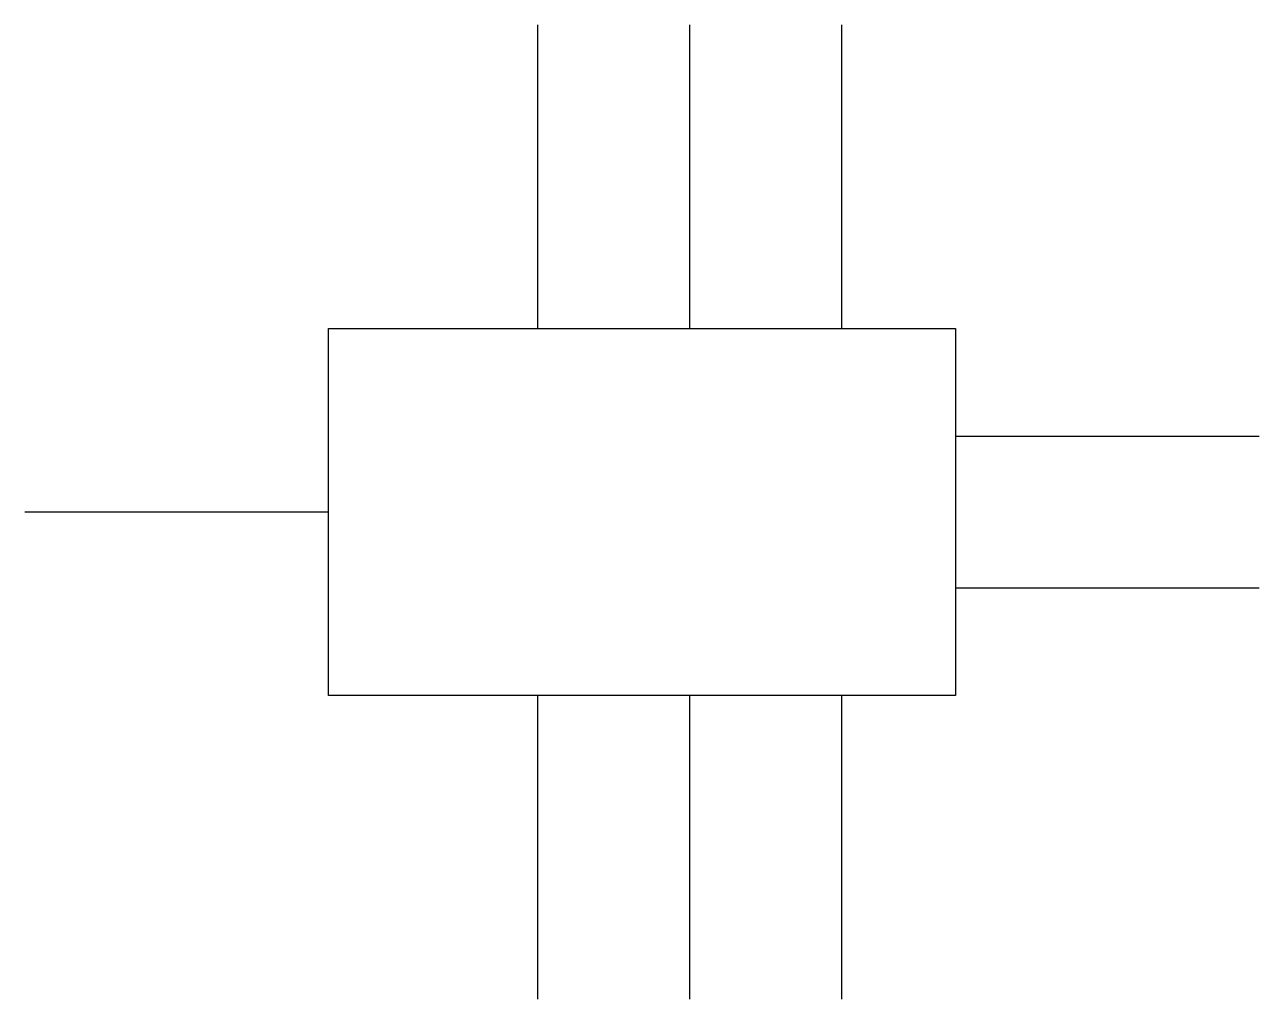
# Model space of a CAD drawing. Header units: inches. Extents: x -4.06 to 0, y -1.85 to 1.35.
import ezdxf

# ---------------------------------------------------------------- set-up
doc = ezdxf.new("R2010")
doc.units = ezdxf.units.IN
doc.header["$MEASUREMENT"] = 0
doc.layers.add('SEPTICAD', color=7, linetype='Continuous')

msp = doc.modelspace()

# ---------------------------------------------------------------- linework, layer by layer
at = {"layer": 'SEPTICAD'}
for points in [[(-2.375, 1.3542), (-2.375, 0.8542), (-2.375, 0.3542)], [(-1.875, 1.3542), (-1.875, 0.8542), (-1.875, 0.3542)], [(-1.375, 1.3542), (-1.375, 0.8542), (-1.375, 0.3542)], [(-1, 0), (-0.5, 0), (0, 0)], [(-3.0625, -0.25), (-3.5625, -0.25), (-4.0625, -0.25)], [(-1, -0.5), (-0.5, -0.5), (0, -0.5)], [(-2.375, -0.8542), (-2.375, -1.3542), (-2.375, -1.8542)], [(-1.875, -0.8542), (-1.875, -1.3542), (-1.875, -1.8542)], [(-1.375, -0.8542), (-1.375, -1.3542), (-1.375, -1.8542)]]:
    msp.add_lwpolyline(points, dxfattribs=at)
msp.add_lwpolyline([(-1, -0.8542), (-3.0625, -0.8542), (-3.0625, 0.3542), (-1, 0.3542), (-1, -0.8542)], close=True, dxfattribs=at)

doc.saveas('drawing.dxf')
